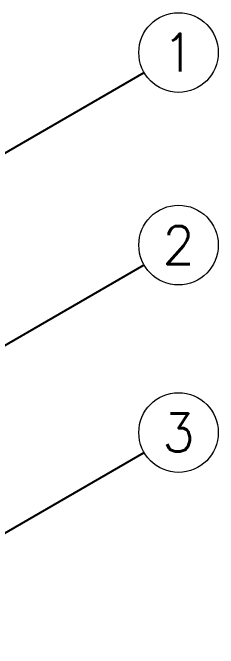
# Model space of a CAD drawing. Extents: x 98 to 412, y -254 to -30.
# Drawn here: x 272.3 to 294, y -244.2 to -177.2 of the extents above; entities that cross this region are included whole.
import ezdxf
from ezdxf.enums import TextEntityAlignment as Align

# ---------------------------------------------------------------- set-up
doc = ezdxf.new("R2010")
doc.units = 0
doc.header["$LTSCALE"] = 30.734
doc.header["$MEASUREMENT"] = 0
doc.layers.add('from', color=7, linetype='CONTINUOUS', lineweight=13)
doc.styles.get("Standard").update_dxf_attribs({"font": 'txt', "width": 0.8})
doc.styles.add('TXT', font='txt.shx', dxfattribs={"bigfont": 'gbcbig.shx'})
doc.dimstyles.get("Standard").update_dxf_attribs({"dimtxt": 0.18, "dimasz": 0.18, "dimexe": 0.18, "dimexo": 0.0625, "dimgap": 0.09, "dimtad": 0, "dimtih": 1, "dimtoh": 1, "dimdec": 4, "dimzin": 0, "dimdsep": 46, "dimtxsty": 'Standard', "dimcen": 0.09, "dimadec": 0, "dimazin": 0, "dimtfac": 1, "dimtdec": 4, "dimtofl": 0, "dimtmove": 0, "dimatfit": 3, "dimfxl": 1, "dimtolj": 1, "dimtzin": 0, "dimarcsym": 0})

msp = doc.modelspace()

# ---------------------------------------------------------------- linework, layer by layer
at = {"layer": 'from', "color": 4}
for centre in [(289.791, -181.436), (289.791, -201.728), (289.791, -221.492)]:
    msp.add_circle(centre, 4.2, dxfattribs=at)

# ---------------------------------------------------------------- texts
at = {"layer": 'from', "color": 6, "style": 'TXT'}
for s, p in [('1', (289.791, -181.436)), ('2', (289.791, -201.728)), ('3', (289.791, -221.492))]:
    msp.add_text(s, height=4, dxfattribs=at).set_placement(p, align=Align.MIDDLE)

# ---------------------------------------------------------------- leaders
at = {"layer": 'from', "color": 4}
for points in [[(262.835, -196.998), (286.153, -183.536)], [(262.835, -217.291), (286.153, -203.828)], [(251.259, -243.738), (286.153, -223.592)]]:
    msp.add_leader(points, dimstyle='Standard', override={"dimasz": 1, "dimldrblk": 'Dot'}, dxfattribs=at)

doc.saveas('drawing.dxf')
